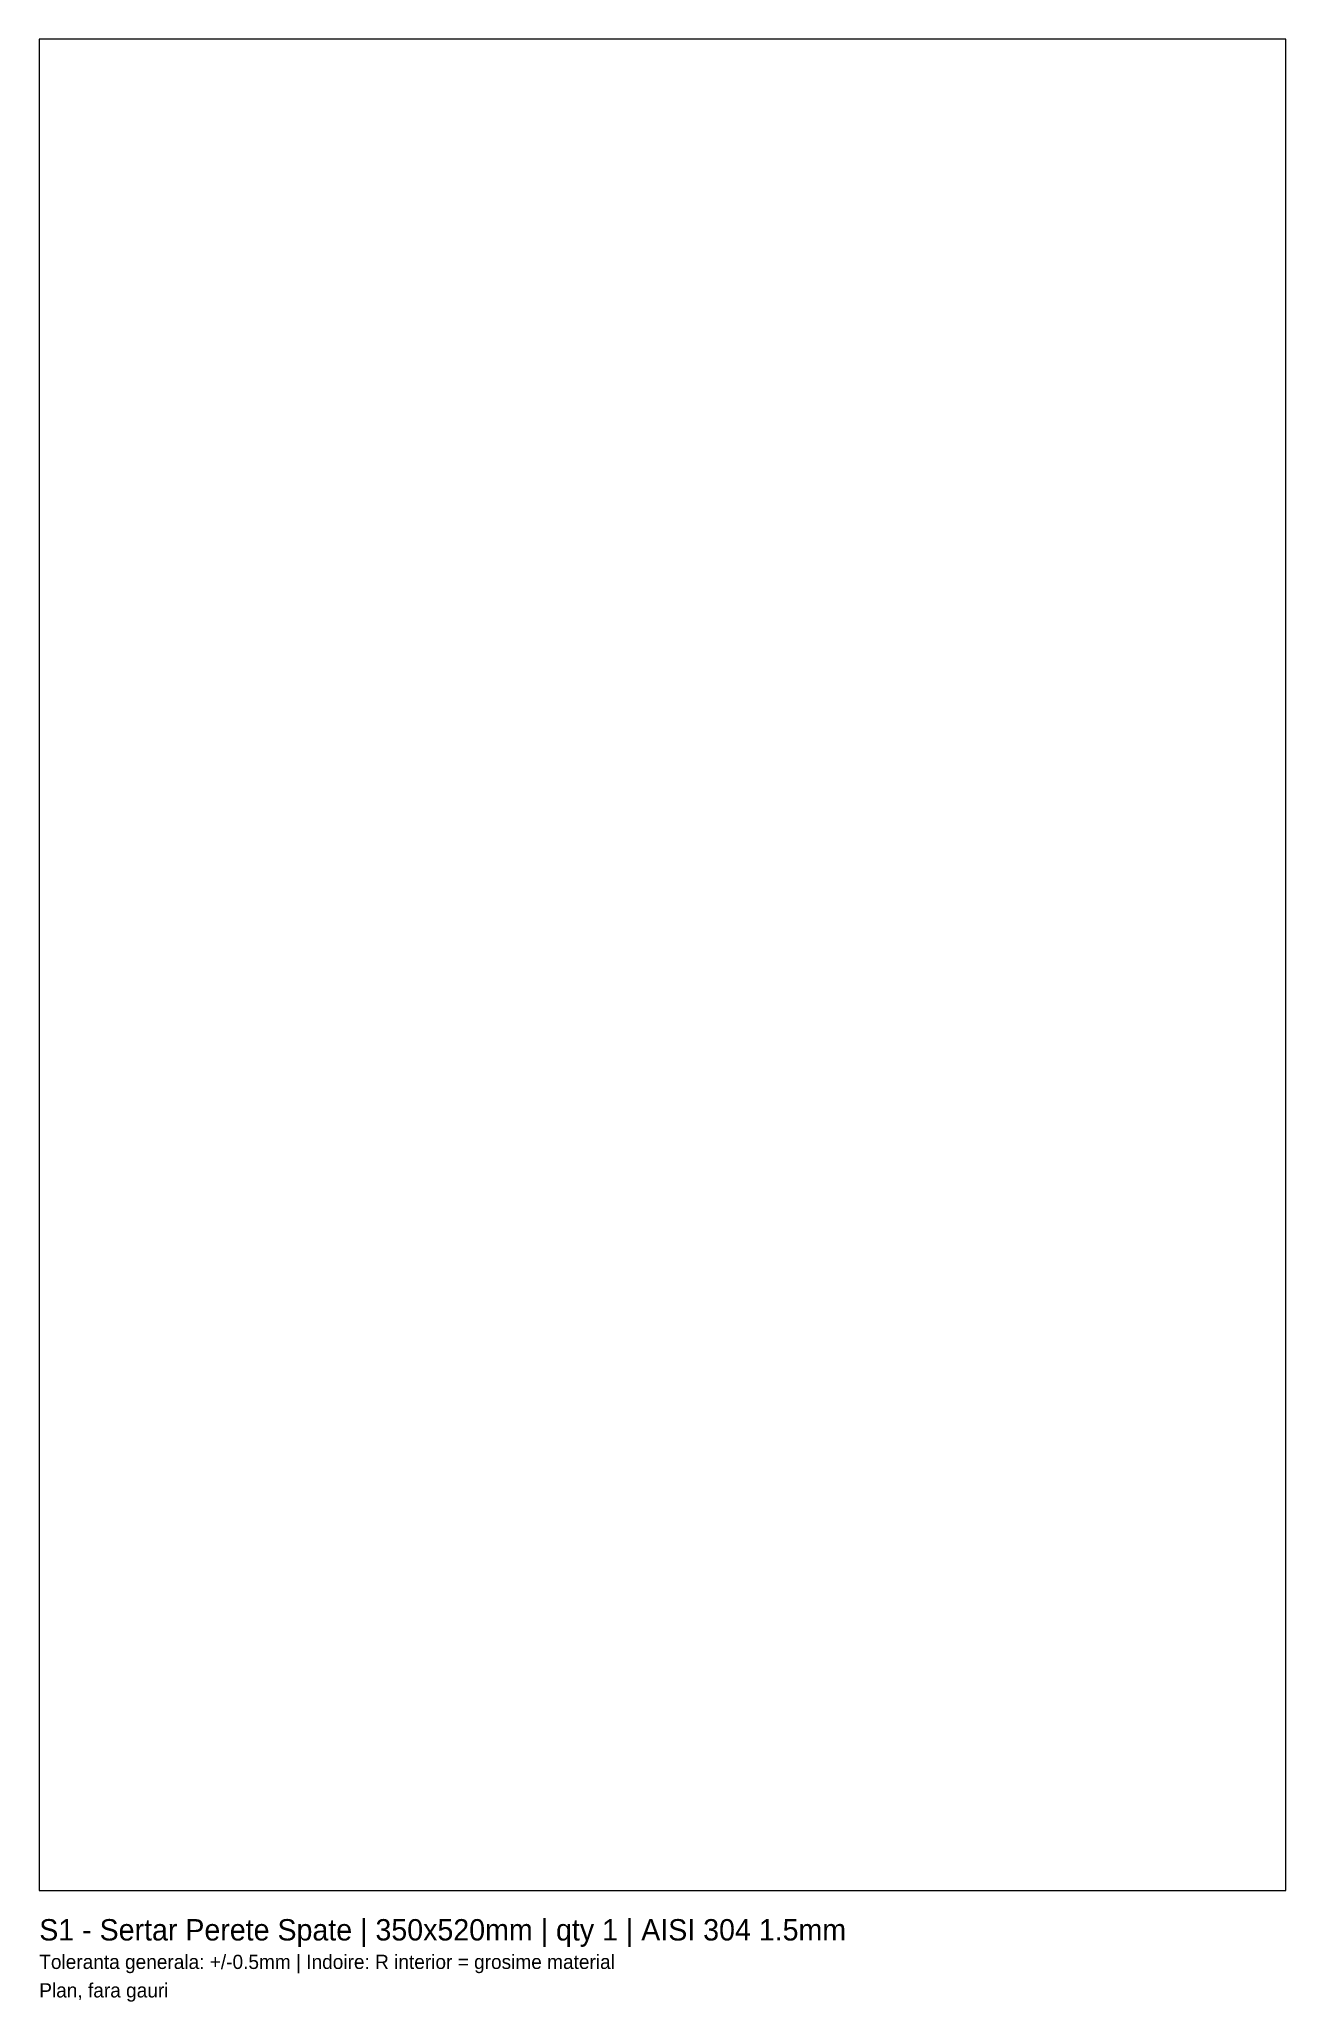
# Model space of a CAD drawing. Header units: metres. Extents: x 0 to 350, y -31 to 520.
import ezdxf

# ---------------------------------------------------------------- set-up
doc = ezdxf.new("R2010")
doc.units = ezdxf.units.M
doc.layers.add('ANNOTATION', color=3, linetype='Continuous')
doc.layers.add('CUT', color=5, linetype='Continuous')

msp = doc.modelspace()

# ---------------------------------------------------------------- linework, layer by layer
at = {"layer": 'CUT'}
msp.add_lwpolyline([(0, 0), (350, 0), (350, 520), (0, 520)], close=True, dxfattribs=at)

# ---------------------------------------------------------------- texts
at = {"layer": 'ANNOTATION'}
for s, height, p in [('S1 - Sertar Perete Spate | 350x520mm | qty 1 | AISI 304 1.5mm', 6, (0, -14)), ('Toleranta generala: +/-0.5mm | Indoire: R interior = grosime material', 4, (0, -22)), ('Plan, fara gauri', 4, (0, -30))]:
    msp.add_text(s, height=height, dxfattribs=at).set_placement(p)

doc.saveas('drawing.dxf')
